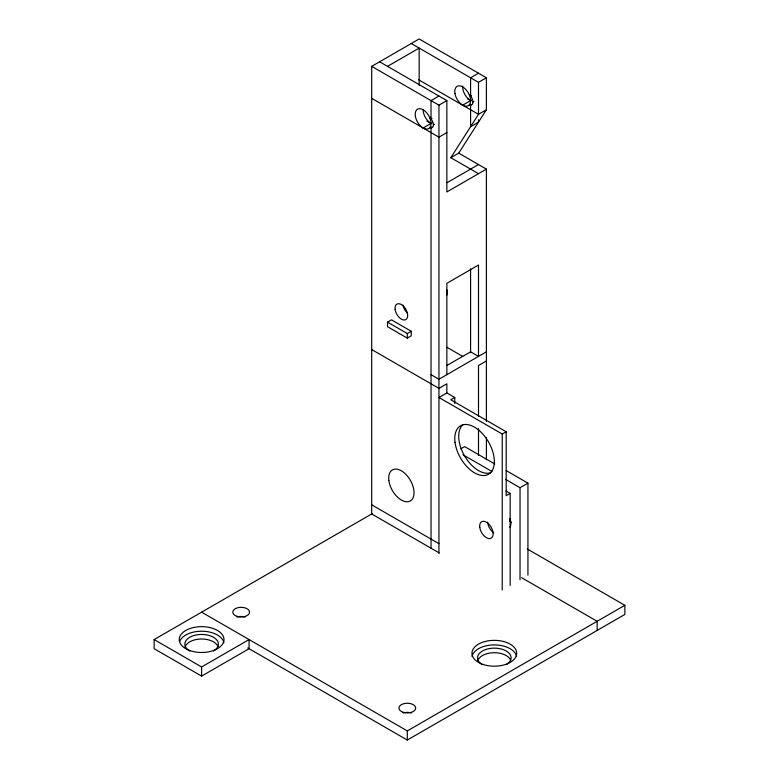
<?xml version="1.0" encoding="UTF-8"?>
<svg xmlns="http://www.w3.org/2000/svg" width="779" height="779" viewBox="0 0 779 779"><rect width="100%" height="100%" fill="white"/><g stroke="black" fill="none" stroke-linecap="round" stroke-linejoin="round"><path stroke-width="1.17" d="M478.501 173.688L450.807 157.699L478.501 114.309L486.408 109.742L486.408 77.773L419.17 38.95L371.7 66.351L371.7 513.965L438.947 552.788M450.807 157.699L458.724 153.132L486.408 109.742M387.523 66.351L419.17 48.084L419.17 85.349M438.947 96.041L431.03 100.608L431.03 118.973L432.024 118.398M478.501 73.207L470.584 77.773L470.584 96.138L471.577 95.564M371.7 66.351L438.947 105.175L446.854 100.608L446.854 191.955L486.408 169.121L486.408 421.614M411.254 43.517L478.501 82.34L486.408 77.773M430.758 117.191L429.765 117.756A6.154 3.554 60 0 1 433.406 124.815A6.154 3.554 60 0 1 429.765 127.668L431.254 126.811M470.312 94.356L469.318 94.921A6.154 3.554 60 0 1 472.96 101.981A6.154 3.554 60 0 1 469.318 104.834L470.312 104.269M423.124 128.019L432.024 122.878M462.677 105.175L471.577 100.043M433.406 124.815L434.4 124.25M472.96 101.981L473.953 101.406M432.024 127.347L431.03 127.922L431.03 548.221M471.577 104.513L470.584 105.087L470.584 126.714L478.501 122.147L478.501 119.742M446.854 132.586L438.947 137.153L371.7 98.329M447.107 182.675L478.501 164.554M387.523 322.136L391.477 319.848L411.254 331.27L411.254 335.837L407.3 338.115L387.523 326.703L387.523 322.136L407.3 333.548L411.254 331.27M447.107 365.37L470.584 351.816L478.501 356.383L478.501 265.035L446.854 283.303L446.854 374.66M486.408 351.816L438.947 379.227L431.03 374.66M486.408 360.959L478.501 365.526L478.501 416.473M454.77 403.522L454.77 397.494L450.807 399.773L506.184 431.751L506.184 495.697L510.148 493.409L510.148 585.418M460.701 448.879L464.654 446.591L494.743 463.963M454.77 397.494L446.854 392.928L438.947 397.494L502.231 434.03L506.184 431.751M154.145 639.569L201.615 666.97L249.076 639.569L249.076 648.703L201.615 676.104L154.145 648.703L154.145 639.569L372.596 513.449M505.503 479.319L520.031 487.703L527.938 483.136L527.938 575.145M201.615 612.167L407.3 730.916L624.855 605.312L624.855 614.446L407.3 740.05L247.79 647.953M467.439 98.797L470.584 100.608M418.605 79.731L478.501 114.309L478.501 82.34M379.607 61.784L446.854 100.608M426.834 121.027L431.03 123.442A11.188 6.456 60 0 1 423.124 109.742M458.724 153.132L486.408 169.121M446.98 347.327L462.736 356.422M371.7 349.537L438.947 388.361L446.854 383.794L446.854 393.502M506.155 470.555L527.938 483.136M462.969 454.751L492.016 471.529M505.961 490.994L510.148 493.409M527.256 548.961L624.855 605.312M521.609 577.677L597.162 621.301L597.162 630.435M371.7 504.831L438.947 543.654M520.031 487.703L520.031 579.712M502.231 434.03L502.231 589.995M486.408 437.389L486.408 459.795M478.501 428.606L478.501 455.296M470.584 268.813L470.584 352.712M438.947 105.175L438.947 553.46M407.3 333.548L407.3 338.115M407.3 730.916L407.3 740.05M201.615 666.97L201.615 676.104M184.925 647.7A16.778 9.689 0 0 1 200.748 639.023A16.778 9.689 0 0 1 218.042 646.716M179.715 641.487A22.377 12.922 0 0 1 202.764 631.233A22.377 12.922 0 0 1 223.865 642.802M189.745 650.981A16.778 9.689 0 0 1 189.745 637.28A16.778 9.689 0 0 1 213.475 637.28A16.778 9.689 0 0 1 213.475 650.981M490.965 472.658A27.966 16.145 60 0 1 464.518 455.812A27.966 16.145 60 0 1 463.145 424.477M493.72 532.768A9.514 5.492 60 0 1 487.625 522.212M509.836 518.678A9.514 5.492 60 0 1 509.836 527.169M511.521 522.495A9.514 5.492 60 0 1 509.641 520.898M407.534 313.304A8.949 5.171 60 0 1 403.055 305.027M446.805 289.73A8.949 5.171 60 0 1 446.805 295.105M471.032 100.851A11.188 6.456 60 0 1 462.707 86.109M237.098 617.065A8.394 4.849 0 0 1 245.239 617.065M403.23 712.98A8.394 4.849 0 0 1 411.37 712.98M477.897 660.417A16.778 9.689 0 0 1 494.324 652.714A16.778 9.689 0 0 1 510.751 660.417M472.064 656.502A22.377 12.922 0 0 1 494.324 644.915A22.377 12.922 0 0 1 516.574 656.502M482.454 664.691A16.778 9.689 0 0 1 482.454 650.981A16.778 9.689 0 0 1 506.184 650.981A16.778 9.689 0 0 1 506.184 664.691M190.427 650.757A22.377 12.922 0 0 0 223.992 639.569A22.377 12.922 0 0 0 190.427 628.38A22.377 12.922 0 0 0 190.427 650.757M455.014 442.345A27.966 16.145 60 0 0 487.011 474.947A27.966 16.145 60 0 0 481.607 432.764A27.966 16.145 60 0 0 455.014 442.345M479.767 527.344A9.514 5.492 60 0 0 490.653 538.425A9.514 5.492 60 0 0 488.813 524.082A9.514 5.492 60 0 0 479.767 527.344M395.119 309.399A8.949 5.171 60 0 0 405.353 319.828A8.949 5.171 60 0 0 403.629 306.332A8.949 5.171 60 0 0 395.119 309.399M415.392 116.363A11.188 6.456 60 0 0 428.44 128.71A11.188 6.456 60 0 0 425.529 111.572A11.188 6.456 60 0 0 415.392 116.363M388.867 480.507A17.898 10.331 60 0 0 409.345 501.374A17.898 10.331 60 0 0 405.888 474.372A17.898 10.331 60 0 0 388.867 480.507M454.946 93.519A11.188 6.456 60 0 0 467.994 105.876A11.188 6.456 60 0 0 465.082 88.728A11.188 6.456 60 0 0 454.946 93.519M236.972 616.355A8.394 4.849 0 0 0 249.562 612.167A8.394 4.849 0 0 0 236.972 607.971A8.394 4.849 0 0 0 236.972 616.355M403.103 712.269A8.394 4.849 0 0 0 415.694 708.082A8.394 4.849 0 0 0 403.103 703.885A8.394 4.849 0 0 0 403.103 712.269M483.136 664.458A22.377 12.922 0 0 0 516.701 653.269A22.377 12.922 0 0 0 483.136 642.081A22.377 12.922 0 0 0 483.136 664.458"/></g></svg>
